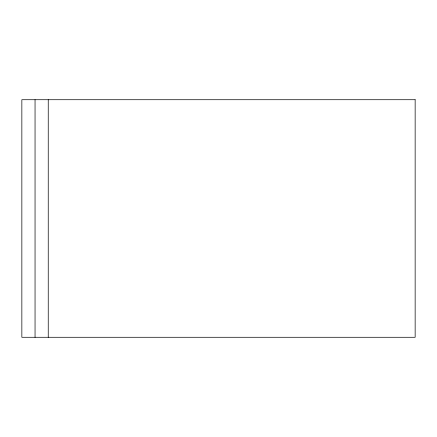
<?xml version="1.0" encoding="UTF-8"?>
<svg xmlns="http://www.w3.org/2000/svg" width="437" height="437" viewBox="0 0 437 437"><rect width="100%" height="100%" fill="white"/><g stroke="black" fill="none" stroke-linecap="round" stroke-linejoin="round"><path stroke-width="0.66" d="M48.245 99.718L48.245 337.282M35.047 99.718L35.047 337.282M415.15 99.718L21.85 99.718L21.85 337.282L415.15 337.282L415.15 99.718"/></g></svg>
